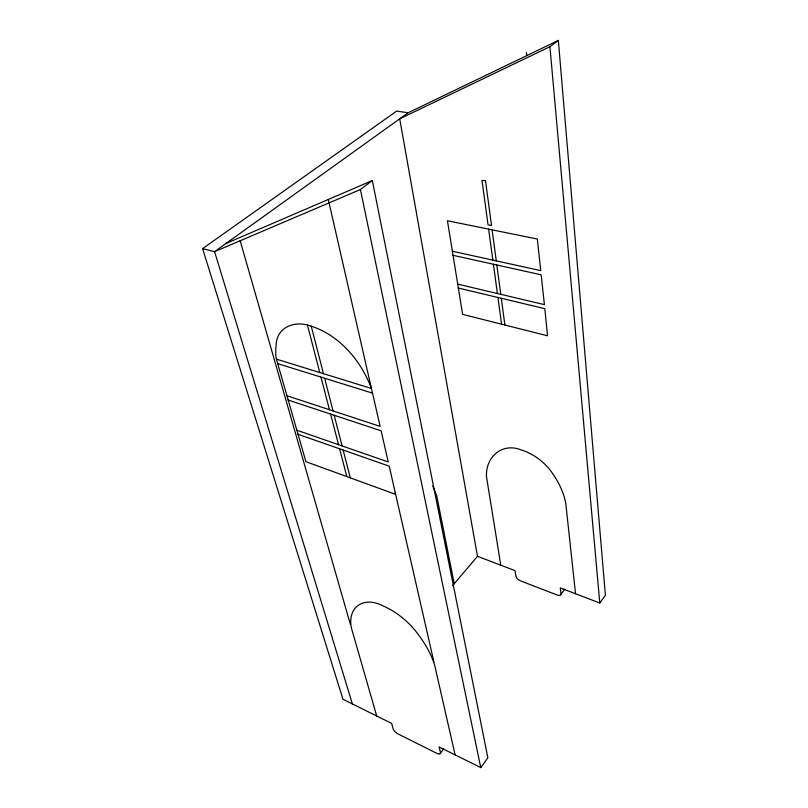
<?xml version="1.0" encoding="UTF-8"?>
<svg xmlns="http://www.w3.org/2000/svg" width="808" height="808" viewBox="0 0 808 808"><rect width="100%" height="100%" fill="white"/><g stroke="black" fill="none" stroke-linecap="round" stroke-linejoin="round"><path stroke-width="1.21" d="M558.338 40.4L549.925 46.733L399.707 118.827L477.488 556.308L515.08 570.66L515.898 576.023A4.697 2.565 39.3 0 0 520.019 580.669L557.52 595.153A4.808 2.656 38 0 0 559.621 595.324A4.838 2.676 38 0 0 560.934 593.345L560.287 587.921L599.788 603.01L605.394 595.264L558.338 40.4L408.131 112.777L396.637 111.1L202.606 248.632L342.966 699.263L391.648 723.413L393.112 728.725A5.262 2.182 40.8 0 0 397.809 733.836L437.158 753.51A5.403 2.262 39.9 0 0 439.289 753.995A5.434 2.272 39.9 0 0 440.38 752.278L439.087 746.935L480.78 767.6L487.87 757.783L372.326 180.537L225.917 243.511M440.158 753.642L443.733 748.925M560.54 594.809L564.802 589.183M452.662 585.618L477.74 556.005M408.131 112.777L214.554 251.672L360.419 189.516L372.326 180.537M452.318 251.238L540.734 270.619L537.33 239.017L447.44 220.766L462.61 314.352L547.541 335.795L544.824 308.676L458.207 288.001M452.975 255.298L541.188 274.821L544.39 304.646L457.591 284.103M202.606 248.632L214.575 251.652L352.399 703.96M286.891 395.738L380.124 426.392L371.468 388.486C361.024 360.833 339.926 335.572 311.211 326.139L310.343 325.897C295.536 320.483 277.498 326.462 276.205 343.875C275.74 348.945 275.296 354.167 276.437 359.166L305.909 461.681L395.425 494.304L395.233 492.577M276.437 359.166L371.468 388.486M277.71 363.64L372.528 393.132M288.103 400.011L381.124 430.805L388.244 461.964L296.728 430.159M297.889 434.229L389.204 466.166L433.926 662.015M432.734 485.972L436.684 495.668L454.237 583.76M240.158 240.764L350.389 624.422M376.7 715.999L351.268 627.513C347.41 606.555 364.307 595.738 383.346 606.081A43.42 20.109 41.8 0 1 414.928 630.169C423.281 640.653 430.664 652.268 434.643 665.146L455.136 754.884M307.454 325.079L319.786 372.549M320.968 377.094L329.452 409.737M330.583 414.07L338.542 444.693M339.613 448.824L346.824 476.589M311.211 326.139L323.463 373.68M324.634 378.235L333.058 410.919M334.179 415.261L342.077 445.925M343.137 450.056L350.308 477.851M328.331 199.586L371.185 387.396M360.419 189.516L480.78 767.6M500.788 565.196L486.497 476.72C485.305 457.227 502.111 441.905 521.665 450.127A38.34 23.2 40.6 0 1 550.339 470.327C557.641 480.134 563.53 491.345 565.792 503.445L575.518 593.739M488.628 229.129L492.85 260.125M493.415 264.246L497.395 293.526M497.94 297.485L501.576 324.19M492.102 229.836L496.264 260.873M496.819 265.004L500.758 294.314M501.283 298.283L504.879 325.018M526.402 52.651L526.705 55.641M549.925 46.733L599.788 603.01M484.689 180.588L482.002 180.477L488.042 224.816L491.527 225.523L485.517 180.729L484.689 180.588"/></g></svg>
